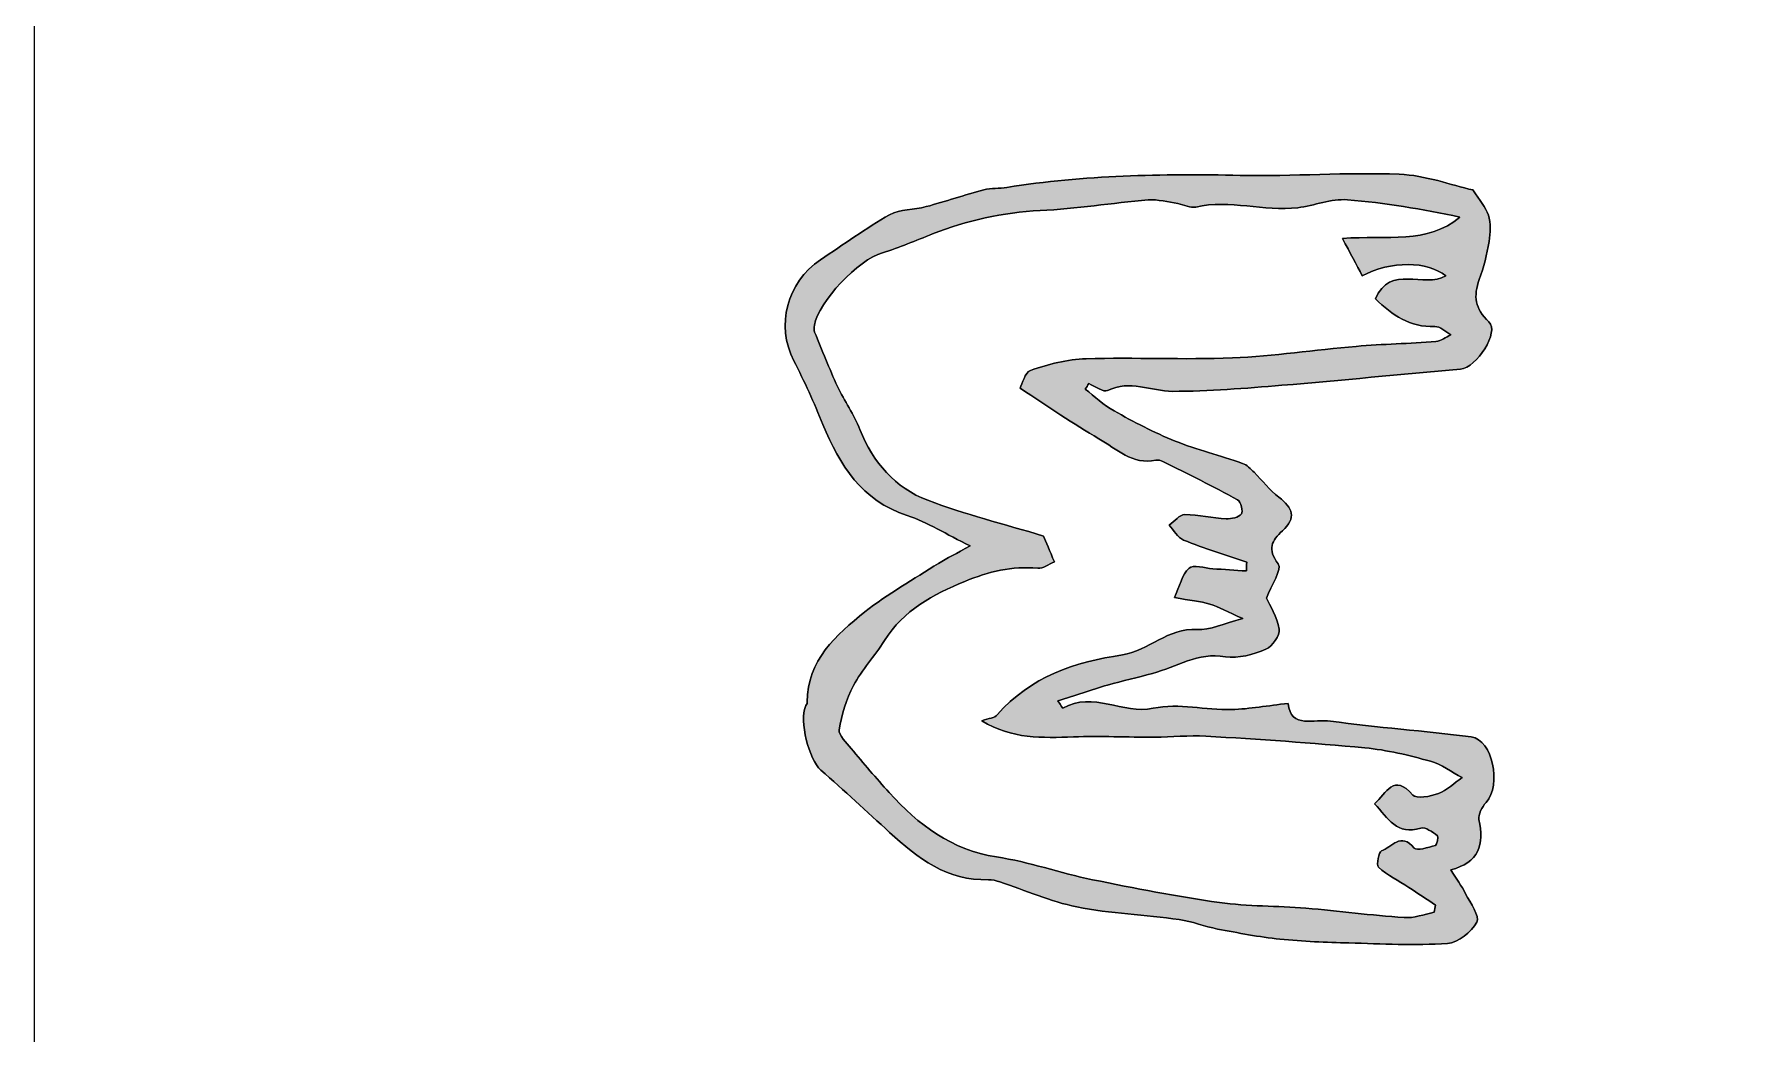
# Model space of a CAD drawing. Header units: inches. Extents: x 2.8 to 15.2, y 2.3 to 21.7.
# Drawn here: x 2.778 to 5.984, y 8.173 to 10.048 of the extents above; entities that cross this region are included whole.
import ezdxf

# ---------------------------------------------------------------- set-up
doc = ezdxf.new("R2010")
doc.units = ezdxf.units.IN
doc.header["$MEASUREMENT"] = 0
doc.layers.add('Layer 1', color=7, linetype='Continuous')

# ---------------------------------------------------------------- blocks, each defined once
blk = doc.blocks.new('block 2')
at = {"layer": 'Layer 1', "lineweight": 0}
blk.add_open_spline([(2.7778, 21.7431), (6.9259, 21.7431), (11.0741, 21.7431), (15.2222, 21.7431), (15.2222, 15.2477), (15.2222, 8.7523), (15.2222, 2.2569), (11.0741, 2.2569), (6.9259, 2.2569), (2.7778, 2.2569), (2.7778, 8.7523), (2.7778, 15.2477), (2.7778, 21.7431)], degree=3, knots=[0, 0, 0, 0, 1, 1, 1, 2, 2, 2, 3, 3, 3, 4, 4, 4, 4], dxfattribs=at)
blk = doc.blocks.new('block 19')
at = {"layer": 'Layer 1', "lineweight": 0}
blk.add_open_spline([(5.1309, 8.7926), (5.0933, 8.7883), (5.0591, 8.7821), (5.0248, 8.781), (4.9758, 8.7795), (4.9272, 8.7937), (4.8776, 8.7834), (4.8214, 8.7717), (4.7647, 8.8162), (4.7081, 8.7834), (4.7079, 8.7833), (4.7053, 8.7875), (4.6987, 8.7973), (4.7313, 8.8077), (4.7616, 8.818), (4.7923, 8.8269), (4.8201, 8.835), (4.8486, 8.8411), (4.8765, 8.8488), (4.9215, 8.8612), (4.9617, 8.8889), (5.0132, 8.8802), (5.0374, 8.8761), (5.0657, 8.8847), (5.0894, 8.8943), (5.1014, 8.8991), (5.1159, 8.9205), (5.1141, 8.9319), (5.1104, 8.9552), (5.0964, 8.9769), (5.0906, 8.99), (5.0996, 9.0143), (5.1197, 9.0447), (5.1125, 9.0542), (5.0913, 9.0821), (5.1, 9.098), (5.1204, 9.1164), (5.1473, 9.1406), (5.1394, 9.1595), (5.1137, 9.1793), (5.0964, 9.1926), (5.0829, 9.2107), (5.0672, 9.2261), (5.0607, 9.2325), (5.0536, 9.24), (5.0454, 9.2428), (5.0033, 9.2573), (4.9599, 9.2682), (4.9188, 9.2848), (4.8794, 9.3007), (4.8415, 9.3207), (4.8043, 9.3414), (4.7848, 9.3523), (4.7682, 9.3684), (4.7503, 9.3821), (4.7525, 9.3856), (4.7548, 9.3891), (4.757, 9.3926), (4.7689, 9.3878), (4.7847, 9.3756), (4.7922, 9.3794), (4.8341, 9.4008), (4.8737, 9.378), (4.914, 9.378), (4.9824, 9.3781), (5.051, 9.3837), (5.1193, 9.3894), (5.231, 9.3986), (5.3426, 9.4098), (5.4543, 9.4198), (5.4849, 9.4226), (5.5279, 9.4895), (5.5079, 9.5083), (5.4811, 9.5334), (5.4786, 9.5566), (5.4897, 9.5878), (5.4979, 9.6109), (5.5041, 9.6349), (5.5081, 9.659), (5.5108, 9.6751), (5.5113, 9.6931), (5.5068, 9.7085), (5.5024, 9.7234), (5.4903, 9.7361), (5.4778, 9.7558), (5.437, 9.765), (5.3886, 9.7834), (5.3396, 9.7853), (5.2403, 9.7892), (5.1406, 9.7811), (5.0411, 9.7832), (4.8944, 9.7863), (4.7484, 9.784), (4.6032, 9.7605), (4.5889, 9.7582), (4.5738, 9.7598), (4.56, 9.7562), (4.5237, 9.7465), (4.488, 9.7342), (4.4517, 9.7245), (4.429, 9.7184), (4.4027, 9.7202), (4.3832, 9.7093), (4.3384, 9.6842), (4.2966, 9.6535), (4.2537, 9.6249), (4.1899, 9.5824), (4.1693, 9.5013), (4.2034, 9.4355), (4.2235, 9.3966), (4.2411, 9.3563), (4.2579, 9.3159), (4.2896, 9.2392), (4.3306, 9.1733), (4.416, 9.145), (4.4542, 9.1323), (4.4892, 9.1101), (4.5343, 9.0879), (4.5084, 9.0738), (4.491, 9.0656), (4.4749, 9.0553), (4.4284, 9.0257), (4.3797, 8.9985), (4.3368, 8.9641), (4.2826, 8.9207), (4.2288, 8.874), (4.2286, 8.7946), (4.2286, 8.792), (4.2262, 8.7894), (4.225, 8.7867), (4.213, 8.761), (4.2322, 8.6866), (4.2539, 8.6676), (4.2975, 8.6292), (4.3404, 8.5898), (4.3832, 8.5504), (4.436, 8.5018), (4.4915, 8.4595), (4.5686, 8.4618), (4.5757, 8.462), (4.5832, 8.46), (4.59, 8.4577), (4.6381, 8.4419), (4.6852, 8.4206), (4.7345, 8.4108), (4.7976, 8.3983), (4.8627, 8.3958), (4.9267, 8.3871), (4.951, 8.3837), (4.9743, 8.374), (4.9985, 8.3693), (5.0373, 8.3619), (5.0764, 8.3544), (5.1157, 8.3503), (5.1586, 8.3459), (5.202, 8.3444), (5.2452, 8.3432), (5.3068, 8.3415), (5.3687, 8.3379), (5.4301, 8.3423), (5.45, 8.3437), (5.4751, 8.3636), (5.4851, 8.382), (5.491, 8.393), (5.473, 8.4178), (5.464, 8.4356), (5.4567, 8.4502), (5.4468, 8.4636), (5.4362, 8.4804), (5.4891, 8.4936), (5.4993, 8.5279), (5.4891, 8.5748), (5.4871, 8.5842), (5.4952, 8.5982), (5.5026, 8.6067), (5.5319, 8.6404), (5.515, 8.7241), (5.4745, 8.7296), (5.3867, 8.7414), (5.2981, 8.7469), (5.2105, 8.7595), (5.1811, 8.7637), (5.1358, 8.744), (5.1309, 8.7926)], degree=3, knots=[0, 0, 0, 0, 1, 1, 1, 2, 2, 2, 3, 3, 3, 4, 4, 4, 5, 5, 5, 6, 6, 6, 7, 7, 7, 8, 8, 8, 9, 9, 9, 10, 10, 10, 11, 11, 11, 12, 12, 12, 13, 13, 13, 14, 14, 14, 15, 15, 15, 16, 16, 16, 17, 17, 17, 18, 18, 18, 19, 19, 19, 20, 20, 20, 21, 21, 21, 22, 22, 22, 23, 23, 23, 24, 24, 24, 25, 25, 25, 26, 26, 26, 27, 27, 27, 28, 28, 28, 29, 29, 29, 30, 30, 30, 31, 31, 31, 32, 32, 32, 33, 33, 33, 34, 34, 34, 35, 35, 35, 36, 36, 36, 37, 37, 37, 38, 38, 38, 39, 39, 39, 40, 40, 40, 41, 41, 41, 42, 42, 42, 43, 43, 43, 44, 44, 44, 45, 45, 45, 46, 46, 46, 47, 47, 47, 48, 48, 48, 49, 49, 49, 50, 50, 50, 51, 51, 51, 52, 52, 52, 53, 53, 53, 54, 54, 54, 55, 55, 55, 56, 56, 56, 57, 57, 57, 58, 58, 58, 59, 59, 59, 60, 60, 60, 61, 61, 61, 61], dxfattribs=at)
blk = doc.blocks.new('block 84')
at = {"layer": 'Layer 1', "lineweight": 0}
blk.add_open_spline([(5.1309, 8.7926), (5.1358, 8.744), (5.1811, 8.7637), (5.2105, 8.7595), (5.2981, 8.7469), (5.3867, 8.7414), (5.4745, 8.7296), (5.515, 8.7241), (5.5319, 8.6404), (5.5026, 8.6067), (5.4952, 8.5982), (5.4871, 8.5842), (5.4891, 8.5748), (5.4993, 8.5279), (5.4891, 8.4936), (5.4362, 8.4804), (5.4468, 8.4636), (5.4567, 8.4502), (5.464, 8.4356), (5.473, 8.4178), (5.491, 8.393), (5.4851, 8.382), (5.4751, 8.3636), (5.45, 8.3437), (5.4301, 8.3423), (5.3687, 8.3379), (5.3068, 8.3415), (5.2452, 8.3432), (5.202, 8.3444), (5.1586, 8.3459), (5.1157, 8.3503), (5.0764, 8.3544), (5.0373, 8.3619), (4.9985, 8.3693), (4.9743, 8.374), (4.951, 8.3837), (4.9267, 8.3871), (4.8627, 8.3958), (4.7976, 8.3983), (4.7345, 8.4108), (4.6852, 8.4206), (4.6381, 8.4419), (4.59, 8.4577), (4.5832, 8.46), (4.5757, 8.462), (4.5686, 8.4618), (4.4915, 8.4595), (4.436, 8.5018), (4.3832, 8.5504), (4.3404, 8.5898), (4.2975, 8.6292), (4.2539, 8.6676), (4.2322, 8.6866), (4.213, 8.761), (4.225, 8.7867), (4.2262, 8.7894), (4.2286, 8.792), (4.2286, 8.7946), (4.2288, 8.874), (4.2826, 8.9207), (4.3368, 8.9641), (4.3797, 8.9985), (4.4284, 9.0257), (4.4749, 9.0553), (4.491, 9.0656), (4.5084, 9.0738), (4.5343, 9.0879), (4.4892, 9.1101), (4.4542, 9.1323), (4.416, 9.145), (4.3306, 9.1733), (4.2896, 9.2392), (4.2579, 9.3159), (4.2411, 9.3563), (4.2235, 9.3966), (4.2034, 9.4355), (4.1693, 9.5013), (4.1899, 9.5824), (4.2537, 9.6249), (4.2966, 9.6535), (4.3384, 9.6842), (4.3832, 9.7093), (4.4027, 9.7202), (4.429, 9.7184), (4.4517, 9.7245), (4.488, 9.7342), (4.5237, 9.7465), (4.56, 9.7562), (4.5738, 9.7598), (4.5889, 9.7582), (4.6032, 9.7605), (4.7484, 9.784), (4.8944, 9.7863), (5.0411, 9.7832), (5.1406, 9.7811), (5.2403, 9.7892), (5.3396, 9.7853), (5.3886, 9.7834), (5.437, 9.765), (5.4778, 9.7558), (5.4903, 9.7361), (5.5024, 9.7234), (5.5068, 9.7085), (5.5113, 9.6931), (5.5108, 9.6751), (5.5081, 9.659), (5.5041, 9.6349), (5.4979, 9.6109), (5.4897, 9.5878), (5.4786, 9.5566), (5.4811, 9.5334), (5.5079, 9.5083), (5.5279, 9.4895), (5.4849, 9.4226), (5.4543, 9.4198), (5.3426, 9.4098), (5.231, 9.3986), (5.1193, 9.3894), (5.051, 9.3837), (4.9824, 9.3781), (4.914, 9.378), (4.8737, 9.378), (4.8341, 9.4008), (4.7922, 9.3794), (4.7847, 9.3756), (4.7689, 9.3878), (4.757, 9.3926), (4.7548, 9.3891), (4.7525, 9.3856), (4.7503, 9.3821), (4.7682, 9.3684), (4.7848, 9.3523), (4.8043, 9.3414), (4.8415, 9.3207), (4.8794, 9.3007), (4.9188, 9.2848), (4.9599, 9.2682), (5.0033, 9.2573), (5.0454, 9.2428), (5.0536, 9.24), (5.0607, 9.2325), (5.0672, 9.2261), (5.0829, 9.2107), (5.0964, 9.1926), (5.1137, 9.1793), (5.1394, 9.1595), (5.1473, 9.1406), (5.1204, 9.1164), (5.1, 9.098), (5.0913, 9.0821), (5.1125, 9.0542), (5.1197, 9.0447), (5.0996, 9.0143), (5.0906, 8.99), (5.0964, 8.9769), (5.1104, 8.9552), (5.1141, 8.9319), (5.1159, 8.9205), (5.1014, 8.8991), (5.0894, 8.8943), (5.0657, 8.8847), (5.0374, 8.8761), (5.0132, 8.8802), (4.9617, 8.8889), (4.9215, 8.8612), (4.8765, 8.8488), (4.8486, 8.8411), (4.8201, 8.835), (4.7923, 8.8269), (4.7616, 8.818), (4.7313, 8.8077), (4.6987, 8.7973), (4.7053, 8.7875), (4.7079, 8.7833), (4.7081, 8.7834), (4.7647, 8.8162), (4.8214, 8.7717), (4.8776, 8.7834), (4.9272, 8.7937), (4.9758, 8.7795), (5.0248, 8.781), (5.0591, 8.7821), (5.0933, 8.7883), (5.1309, 8.7926)], degree=3, knots=[0, 0, 0, 0, 1, 1, 1, 2, 2, 2, 3, 3, 3, 4, 4, 4, 5, 5, 5, 6, 6, 6, 7, 7, 7, 8, 8, 8, 9, 9, 9, 10, 10, 10, 11, 11, 11, 12, 12, 12, 13, 13, 13, 14, 14, 14, 15, 15, 15, 16, 16, 16, 17, 17, 17, 18, 18, 18, 19, 19, 19, 20, 20, 20, 21, 21, 21, 22, 22, 22, 23, 23, 23, 24, 24, 24, 25, 25, 25, 26, 26, 26, 27, 27, 27, 28, 28, 28, 29, 29, 29, 30, 30, 30, 31, 31, 31, 32, 32, 32, 33, 33, 33, 34, 34, 34, 35, 35, 35, 36, 36, 36, 37, 37, 37, 38, 38, 38, 39, 39, 39, 40, 40, 40, 41, 41, 41, 42, 42, 42, 43, 43, 43, 44, 44, 44, 45, 45, 45, 46, 46, 46, 47, 47, 47, 48, 48, 48, 49, 49, 49, 50, 50, 50, 51, 51, 51, 52, 52, 52, 53, 53, 53, 54, 54, 54, 55, 55, 55, 56, 56, 56, 57, 57, 57, 58, 58, 58, 59, 59, 59, 60, 60, 60, 61, 61, 61, 61], dxfattribs=at)
blk = doc.blocks.new('block 85')
at = {"layer": 'Layer 1', "lineweight": 0}
blk.add_open_spline([(5.0527, 9.041), (5.0529, 9.0465), (5.0531, 9.0519), (5.0533, 9.0573), (5.0136, 9.0709), (4.9734, 9.0833), (4.9346, 9.099), (4.9236, 9.1034), (4.9167, 9.1175), (4.9079, 9.1272), (4.9176, 9.1341), (4.9274, 9.1467), (4.9372, 9.1467), (4.963, 9.1469), (4.9889, 9.1405), (5.0148, 9.1389), (5.0246, 9.1384), (5.0378, 9.1413), (5.0435, 9.1479), (5.047, 9.1519), (5.0423, 9.171), (5.0363, 9.1743), (4.9902, 9.1997), (4.943, 9.223), (4.8959, 9.2467), (4.8922, 9.2486), (4.887, 9.2495), (4.883, 9.2486), (4.8388, 9.2397), (4.8089, 9.2703), (4.7759, 9.2891), (4.7278, 9.3166), (4.6822, 9.3487), (4.6279, 9.3838), (4.6323, 9.3919), (4.6368, 9.4138), (4.6475, 9.4174), (4.681, 9.4287), (4.7167, 9.4381), (4.7519, 9.4392), (4.8434, 9.442), (4.9351, 9.437), (5.0265, 9.4408), (5.1041, 9.444), (5.1813, 9.4559), (5.2588, 9.4624), (5.3086, 9.4667), (5.3586, 9.4676), (5.4085, 9.4715), (5.418, 9.4722), (5.4271, 9.4798), (5.4363, 9.4842), (5.4263, 9.4896), (5.4161, 9.5), (5.4063, 9.4996), (5.3598, 9.4977), (5.3268, 9.5212), (5.2947, 9.5513), (5.3222, 9.6174), (5.3861, 9.5705), (5.4269, 9.5945), (5.3938, 9.6227), (5.3232, 9.6234), (5.2702, 9.5946), (5.2589, 9.6159), (5.2477, 9.6371), (5.233, 9.6648), (5.3171, 9.671), (5.3922, 9.6535), (5.4534, 9.705), (5.3827, 9.7198), (5.3128, 9.732), (5.2423, 9.7374), (5.2118, 9.7397), (5.1803, 9.7264), (5.149, 9.7226), (5.0854, 9.7148), (5.0219, 9.7384), (4.9578, 9.7238), (4.9476, 9.7215), (4.9354, 9.7284), (4.924, 9.7302), (4.9056, 9.7331), (4.8867, 9.7386), (4.8686, 9.7371), (4.8008, 9.7315), (4.7334, 9.7205), (4.6656, 9.7172), (4.5953, 9.7138), (4.5286, 9.6987), (4.4636, 9.6733), (4.4324, 9.6611), (4.4016, 9.6475), (4.3696, 9.6381), (4.3251, 9.625), (4.2491, 9.5462), (4.2422, 9.502), (4.2415, 9.4977), (4.2408, 9.4927), (4.2424, 9.4889), (4.2563, 9.4549), (4.2699, 9.4206), (4.2854, 9.3873), (4.2982, 9.3598), (4.3162, 9.3346), (4.3274, 9.3065), (4.3521, 9.2445), (4.3933, 9.1969), (4.4546, 9.1737), (4.5244, 9.1472), (4.5974, 9.1291), (4.6721, 9.1065), (4.6766, 9.0958), (4.6836, 9.0789), (4.6923, 9.058), (4.6815, 9.0536), (4.6708, 9.045), (4.6612, 9.046), (4.6129, 9.0511), (4.5688, 9.0396), (4.5244, 9.0214), (4.4644, 8.9968), (4.4095, 8.9674), (4.3735, 8.9104), (4.3552, 8.8815), (4.3312, 8.8559), (4.3152, 8.8259), (4.3017, 8.8005), (4.2932, 8.7715), (4.2886, 8.7431), (4.2869, 8.7328), (4.3019, 8.7188), (4.3109, 8.7079), (4.3342, 8.68), (4.3579, 8.6524), (4.3823, 8.6254), (4.4371, 8.5648), (4.4988, 8.5176), (4.5838, 8.5046), (4.6446, 8.4953), (4.7035, 8.4743), (4.764, 8.4618), (4.8429, 8.4455), (4.9222, 8.4302), (5.002, 8.419), (5.0556, 8.4115), (5.1104, 8.4128), (5.1645, 8.4083), (5.2259, 8.4033), (5.2871, 8.3949), (5.3486, 8.3907), (5.3671, 8.3894), (5.3862, 8.397), (5.405, 8.4006), (5.4059, 8.4052), (5.4067, 8.4098), (5.4076, 8.4143), (5.3908, 8.4253), (5.3741, 8.4364), (5.3573, 8.4473), (5.3382, 8.4597), (5.3175, 8.4703), (5.3007, 8.4853), (5.2963, 8.4892), (5.301, 8.5144), (5.306, 8.516), (5.325, 8.5221), (5.343, 8.5523), (5.3675, 8.521), (5.3719, 8.5154), (5.3941, 8.5223), (5.4074, 8.5261), (5.4104, 8.5269), (5.4135, 8.5428), (5.4113, 8.5444), (5.4019, 8.5511), (5.3885, 8.5613), (5.3803, 8.5587), (5.3353, 8.5443), (5.3183, 8.5771), (5.2934, 8.6044), (5.316, 8.6236), (5.3285, 8.6626), (5.3651, 8.6205), (5.3717, 8.613), (5.398, 8.618), (5.4129, 8.6236), (5.4291, 8.6297), (5.4427, 8.6432), (5.4574, 8.6534), (5.4377, 8.6639), (5.419, 8.6783), (5.398, 8.6841), (5.3577, 8.6953), (5.3165, 8.7052), (5.275, 8.7092), (5.1758, 8.7186), (5.0762, 8.7251), (4.9766, 8.7311), (4.9447, 8.733), (4.9125, 8.7293), (4.8804, 8.7292), (4.8296, 8.7291), (4.7787, 8.7315), (4.728, 8.7298), (4.67, 8.7278), (4.6127, 8.7253), (4.5564, 8.7598), (4.5694, 8.7647), (4.5802, 8.7654), (4.5851, 8.7711), (4.6473, 8.8426), (4.7308, 8.8703), (4.8199, 8.8835), (4.8698, 8.891), (4.9054, 8.9352), (4.9601, 8.9311), (4.9843, 8.9293), (5.0097, 8.9424), (5.0458, 8.9517), (5.0172, 8.9645), (5.0012, 8.9737), (4.984, 8.9789), (4.9661, 8.9843), (4.947, 8.9859), (4.9175, 8.991), (4.9273, 9.0124), (4.9318, 9.034), (4.945, 9.0463), (4.9527, 9.0536), (4.9742, 9.0461), (4.9895, 9.0452), (5.0106, 9.0438), (5.0316, 9.0424), (5.0527, 9.041)], degree=3, knots=[0, 0, 0, 0, 1, 1, 1, 2, 2, 2, 3, 3, 3, 4, 4, 4, 5, 5, 5, 6, 6, 6, 7, 7, 7, 8, 8, 8, 9, 9, 9, 10, 10, 10, 11, 11, 11, 12, 12, 12, 13, 13, 13, 14, 14, 14, 15, 15, 15, 16, 16, 16, 17, 17, 17, 18, 18, 18, 19, 19, 19, 20, 20, 20, 21, 21, 21, 22, 22, 22, 23, 23, 23, 24, 24, 24, 25, 25, 25, 26, 26, 26, 27, 27, 27, 28, 28, 28, 29, 29, 29, 30, 30, 30, 31, 31, 31, 32, 32, 32, 33, 33, 33, 34, 34, 34, 35, 35, 35, 36, 36, 36, 37, 37, 37, 38, 38, 38, 39, 39, 39, 40, 40, 40, 41, 41, 41, 42, 42, 42, 43, 43, 43, 44, 44, 44, 45, 45, 45, 46, 46, 46, 47, 47, 47, 48, 48, 48, 49, 49, 49, 50, 50, 50, 51, 51, 51, 52, 52, 52, 53, 53, 53, 54, 54, 54, 55, 55, 55, 56, 56, 56, 57, 57, 57, 58, 58, 58, 59, 59, 59, 60, 60, 60, 61, 61, 61, 62, 62, 62, 63, 63, 63, 64, 64, 64, 65, 65, 65, 66, 66, 66, 67, 67, 67, 68, 68, 68, 69, 69, 69, 70, 70, 70, 71, 71, 71, 72, 72, 72, 73, 73, 73, 74, 74, 74, 75, 75, 75, 76, 76, 76, 77, 77, 77, 78, 78, 78, 78], dxfattribs=at)
blk = doc.blocks.new('block 86')
at = {"layer": 'Layer 1', "true_color": 0xffffff}
h = blk.add_hatch(color=7, dxfattribs=at)
h.dxf.hatch_style = 2
edge = h.paths.add_edge_path()
edge.add_spline(control_points=[(5.1309, 8.7926), (5.1358, 8.744), (5.1811, 8.7637), (5.2105, 8.7595), (5.2981, 8.7469), (5.3867, 8.7414), (5.4745, 8.7296), (5.515, 8.7241), (5.5319, 8.6404), (5.5026, 8.6067), (5.4952, 8.5982), (5.4871, 8.5842), (5.4891, 8.5748), (5.4993, 8.5279), (5.4891, 8.4936), (5.4362, 8.4804), (5.4468, 8.4636), (5.4567, 8.4502), (5.464, 8.4356), (5.473, 8.4178), (5.491, 8.393), (5.4851, 8.382), (5.4751, 8.3636), (5.45, 8.3437), (5.4301, 8.3423), (5.3687, 8.3379), (5.3068, 8.3415), (5.2452, 8.3432), (5.202, 8.3444), (5.1586, 8.3459), (5.1157, 8.3503), (5.0764, 8.3544), (5.0373, 8.3619), (4.9985, 8.3693), (4.9743, 8.374), (4.951, 8.3837), (4.9267, 8.3871), (4.8627, 8.3958), (4.7976, 8.3983), (4.7345, 8.4108), (4.6852, 8.4206), (4.6381, 8.4419), (4.59, 8.4577), (4.5832, 8.46), (4.5757, 8.462), (4.5686, 8.4618), (4.4915, 8.4595), (4.436, 8.5018), (4.3832, 8.5504), (4.3404, 8.5898), (4.2975, 8.6292), (4.2539, 8.6676), (4.2322, 8.6866), (4.213, 8.761), (4.225, 8.7867), (4.2262, 8.7894), (4.2286, 8.792), (4.2286, 8.7946), (4.2288, 8.874), (4.2826, 8.9207), (4.3368, 8.9641), (4.3797, 8.9985), (4.4284, 9.0257), (4.4749, 9.0553), (4.491, 9.0656), (4.5084, 9.0738), (4.5343, 9.0879), (4.4892, 9.1101), (4.4542, 9.1323), (4.416, 9.145), (4.3306, 9.1733), (4.2896, 9.2392), (4.2579, 9.3159), (4.2411, 9.3563), (4.2235, 9.3966), (4.2034, 9.4355), (4.1693, 9.5013), (4.1899, 9.5824), (4.2537, 9.6249), (4.2966, 9.6535), (4.3384, 9.6842), (4.3832, 9.7093), (4.4027, 9.7202), (4.429, 9.7184), (4.4517, 9.7245), (4.488, 9.7342), (4.5237, 9.7465), (4.56, 9.7562), (4.5738, 9.7598), (4.5889, 9.7582), (4.6032, 9.7605), (4.7484, 9.784), (4.8944, 9.7863), (5.0411, 9.7832), (5.1406, 9.7811), (5.2403, 9.7892), (5.3396, 9.7853), (5.3886, 9.7834), (5.437, 9.765), (5.4778, 9.7558), (5.4903, 9.7361), (5.5024, 9.7234), (5.5068, 9.7085), (5.5113, 9.6931), (5.5108, 9.6751), (5.5081, 9.659), (5.5041, 9.6349), (5.4979, 9.6109), (5.4897, 9.5878), (5.4786, 9.5566), (5.4811, 9.5334), (5.5079, 9.5083), (5.5279, 9.4895), (5.4849, 9.4226), (5.4543, 9.4198), (5.3426, 9.4098), (5.231, 9.3986), (5.1193, 9.3894), (5.051, 9.3837), (4.9824, 9.3781), (4.914, 9.378), (4.8737, 9.378), (4.8341, 9.4008), (4.7922, 9.3794), (4.7847, 9.3756), (4.7689, 9.3878), (4.757, 9.3926), (4.7548, 9.3891), (4.7525, 9.3856), (4.7503, 9.3821), (4.7682, 9.3684), (4.7848, 9.3523), (4.8043, 9.3414), (4.8415, 9.3207), (4.8794, 9.3007), (4.9188, 9.2848), (4.9599, 9.2682), (5.0033, 9.2573), (5.0454, 9.2428), (5.0536, 9.24), (5.0607, 9.2325), (5.0672, 9.2261), (5.0829, 9.2107), (5.0964, 9.1926), (5.1137, 9.1793), (5.1394, 9.1595), (5.1473, 9.1406), (5.1204, 9.1164), (5.1, 9.098), (5.0913, 9.0821), (5.1125, 9.0542), (5.1197, 9.0447), (5.0996, 9.0143), (5.0906, 8.99), (5.0964, 8.9769), (5.1104, 8.9552), (5.1141, 8.9319), (5.1159, 8.9205), (5.1014, 8.8991), (5.0894, 8.8943), (5.0657, 8.8847), (5.0374, 8.8761), (5.0132, 8.8802), (4.9617, 8.8889), (4.9215, 8.8612), (4.8765, 8.8488), (4.8486, 8.8411), (4.8201, 8.835), (4.7923, 8.8269), (4.7616, 8.818), (4.7313, 8.8077), (4.6987, 8.7973), (4.7053, 8.7875), (4.7079, 8.7833), (4.7081, 8.7834), (4.7647, 8.8162), (4.8214, 8.7717), (4.8776, 8.7834), (4.9272, 8.7937), (4.9758, 8.7795), (5.0248, 8.781), (5.0591, 8.7821), (5.0933, 8.7883), (5.1309, 8.7926)], knot_values=[0, 0, 0, 0, 1, 1, 1, 2, 2, 2, 3, 3, 3, 4, 4, 4, 5, 5, 5, 6, 6, 6, 7, 7, 7, 8, 8, 8, 9, 9, 9, 10, 10, 10, 11, 11, 11, 12, 12, 12, 13, 13, 13, 14, 14, 14, 15, 15, 15, 16, 16, 16, 17, 17, 17, 18, 18, 18, 19, 19, 19, 20, 20, 20, 21, 21, 21, 22, 22, 22, 23, 23, 23, 24, 24, 24, 25, 25, 25, 26, 26, 26, 27, 27, 27, 28, 28, 28, 29, 29, 29, 30, 30, 30, 31, 31, 31, 32, 32, 32, 33, 33, 33, 34, 34, 34, 35, 35, 35, 36, 36, 36, 37, 37, 37, 38, 38, 38, 39, 39, 39, 40, 40, 40, 41, 41, 41, 42, 42, 42, 43, 43, 43, 44, 44, 44, 45, 45, 45, 46, 46, 46, 47, 47, 47, 48, 48, 48, 49, 49, 49, 50, 50, 50, 51, 51, 51, 52, 52, 52, 53, 53, 53, 54, 54, 54, 55, 55, 55, 56, 56, 56, 57, 57, 57, 58, 58, 58, 59, 59, 59, 60, 60, 60, 61, 61, 61, 61], degree=3, periodic=1)
edge = h.paths.add_edge_path()
edge.add_spline(control_points=[(5.0527, 9.041), (5.0529, 9.0465), (5.0531, 9.0519), (5.0533, 9.0573), (5.0136, 9.0709), (4.9734, 9.0833), (4.9346, 9.099), (4.9236, 9.1034), (4.9167, 9.1175), (4.9079, 9.1272), (4.9176, 9.1341), (4.9274, 9.1467), (4.9372, 9.1467), (4.963, 9.1469), (4.9889, 9.1405), (5.0148, 9.1389), (5.0246, 9.1384), (5.0378, 9.1413), (5.0435, 9.1479), (5.047, 9.1519), (5.0423, 9.171), (5.0363, 9.1743), (4.9902, 9.1997), (4.943, 9.223), (4.8959, 9.2467), (4.8922, 9.2486), (4.887, 9.2495), (4.883, 9.2486), (4.8388, 9.2397), (4.8089, 9.2703), (4.7759, 9.2891), (4.7278, 9.3166), (4.6822, 9.3487), (4.6279, 9.3838), (4.6323, 9.3919), (4.6368, 9.4138), (4.6475, 9.4174), (4.681, 9.4287), (4.7167, 9.4381), (4.7519, 9.4392), (4.8434, 9.442), (4.9351, 9.437), (5.0265, 9.4408), (5.1041, 9.444), (5.1813, 9.4559), (5.2588, 9.4624), (5.3086, 9.4667), (5.3586, 9.4676), (5.4085, 9.4715), (5.418, 9.4722), (5.4271, 9.4798), (5.4363, 9.4842), (5.4263, 9.4896), (5.4161, 9.5), (5.4063, 9.4996), (5.3598, 9.4977), (5.3268, 9.5212), (5.2947, 9.5513), (5.3222, 9.6174), (5.3861, 9.5705), (5.4269, 9.5945), (5.3938, 9.6227), (5.3232, 9.6234), (5.2702, 9.5946), (5.2589, 9.6159), (5.2477, 9.6371), (5.233, 9.6648), (5.3171, 9.671), (5.3922, 9.6535), (5.4534, 9.705), (5.3827, 9.7198), (5.3128, 9.732), (5.2423, 9.7374), (5.2118, 9.7397), (5.1803, 9.7264), (5.149, 9.7226), (5.0854, 9.7148), (5.0219, 9.7384), (4.9578, 9.7238), (4.9476, 9.7215), (4.9354, 9.7284), (4.924, 9.7302), (4.9056, 9.7331), (4.8867, 9.7386), (4.8686, 9.7371), (4.8008, 9.7315), (4.7334, 9.7205), (4.6656, 9.7172), (4.5953, 9.7138), (4.5286, 9.6987), (4.4636, 9.6733), (4.4324, 9.6611), (4.4016, 9.6475), (4.3696, 9.6381), (4.3251, 9.625), (4.2491, 9.5462), (4.2422, 9.502), (4.2415, 9.4977), (4.2408, 9.4927), (4.2424, 9.4889), (4.2563, 9.4549), (4.2699, 9.4206), (4.2854, 9.3873), (4.2982, 9.3598), (4.3162, 9.3346), (4.3274, 9.3065), (4.3521, 9.2445), (4.3933, 9.1969), (4.4546, 9.1737), (4.5244, 9.1472), (4.5974, 9.1291), (4.6721, 9.1065), (4.6766, 9.0958), (4.6836, 9.0789), (4.6923, 9.058), (4.6815, 9.0536), (4.6708, 9.045), (4.6612, 9.046), (4.6129, 9.0511), (4.5688, 9.0396), (4.5244, 9.0214), (4.4644, 8.9968), (4.4095, 8.9674), (4.3735, 8.9104), (4.3552, 8.8815), (4.3312, 8.8559), (4.3152, 8.8259), (4.3017, 8.8005), (4.2932, 8.7715), (4.2886, 8.7431), (4.2869, 8.7328), (4.3019, 8.7188), (4.3109, 8.7079), (4.3342, 8.68), (4.3579, 8.6524), (4.3823, 8.6254), (4.4371, 8.5648), (4.4988, 8.5176), (4.5838, 8.5046), (4.6446, 8.4953), (4.7035, 8.4743), (4.764, 8.4618), (4.8429, 8.4455), (4.9222, 8.4302), (5.002, 8.419), (5.0556, 8.4115), (5.1104, 8.4128), (5.1645, 8.4083), (5.2259, 8.4033), (5.2871, 8.3949), (5.3486, 8.3907), (5.3671, 8.3894), (5.3862, 8.397), (5.405, 8.4006), (5.4059, 8.4052), (5.4067, 8.4098), (5.4076, 8.4143), (5.3908, 8.4253), (5.3741, 8.4364), (5.3573, 8.4473), (5.3382, 8.4597), (5.3175, 8.4703), (5.3007, 8.4853), (5.2963, 8.4892), (5.301, 8.5144), (5.306, 8.516), (5.325, 8.5221), (5.343, 8.5523), (5.3675, 8.521), (5.3719, 8.5154), (5.3941, 8.5223), (5.4074, 8.5261), (5.4104, 8.5269), (5.4135, 8.5428), (5.4113, 8.5444), (5.4019, 8.5511), (5.3885, 8.5613), (5.3803, 8.5587), (5.3353, 8.5443), (5.3183, 8.5771), (5.2934, 8.6044), (5.316, 8.6236), (5.3285, 8.6626), (5.3651, 8.6205), (5.3717, 8.613), (5.398, 8.618), (5.4129, 8.6236), (5.4291, 8.6297), (5.4427, 8.6432), (5.4574, 8.6534), (5.4377, 8.6639), (5.419, 8.6783), (5.398, 8.6841), (5.3577, 8.6953), (5.3165, 8.7052), (5.275, 8.7092), (5.1758, 8.7186), (5.0762, 8.7251), (4.9766, 8.7311), (4.9447, 8.733), (4.9125, 8.7293), (4.8804, 8.7292), (4.8296, 8.7291), (4.7787, 8.7315), (4.728, 8.7298), (4.67, 8.7278), (4.6127, 8.7253), (4.5564, 8.7598), (4.5694, 8.7647), (4.5802, 8.7654), (4.5851, 8.7711), (4.6473, 8.8426), (4.7308, 8.8703), (4.8199, 8.8835), (4.8698, 8.891), (4.9054, 8.9352), (4.9601, 8.9311), (4.9843, 8.9293), (5.0097, 8.9424), (5.0458, 8.9517), (5.0172, 8.9645), (5.0012, 8.9737), (4.984, 8.9789), (4.9661, 8.9843), (4.947, 8.9859), (4.9175, 8.991), (4.9273, 9.0124), (4.9318, 9.034), (4.945, 9.0463), (4.9527, 9.0536), (4.9742, 9.0461), (4.9895, 9.0452), (5.0106, 9.0438), (5.0316, 9.0424), (5.0527, 9.041)], knot_values=[0, 0, 0, 0, 1, 1, 1, 2, 2, 2, 3, 3, 3, 4, 4, 4, 5, 5, 5, 6, 6, 6, 7, 7, 7, 8, 8, 8, 9, 9, 9, 10, 10, 10, 11, 11, 11, 12, 12, 12, 13, 13, 13, 14, 14, 14, 15, 15, 15, 16, 16, 16, 17, 17, 17, 18, 18, 18, 19, 19, 19, 20, 20, 20, 21, 21, 21, 22, 22, 22, 23, 23, 23, 24, 24, 24, 25, 25, 25, 26, 26, 26, 27, 27, 27, 28, 28, 28, 29, 29, 29, 30, 30, 30, 31, 31, 31, 32, 32, 32, 33, 33, 33, 34, 34, 34, 35, 35, 35, 36, 36, 36, 37, 37, 37, 38, 38, 38, 39, 39, 39, 40, 40, 40, 41, 41, 41, 42, 42, 42, 43, 43, 43, 44, 44, 44, 45, 45, 45, 46, 46, 46, 47, 47, 47, 48, 48, 48, 49, 49, 49, 50, 50, 50, 51, 51, 51, 52, 52, 52, 53, 53, 53, 54, 54, 54, 55, 55, 55, 56, 56, 56, 57, 57, 57, 58, 58, 58, 59, 59, 59, 60, 60, 60, 61, 61, 61, 62, 62, 62, 63, 63, 63, 64, 64, 64, 65, 65, 65, 66, 66, 66, 67, 67, 67, 68, 68, 68, 69, 69, 69, 70, 70, 70, 71, 71, 71, 72, 72, 72, 73, 73, 73, 74, 74, 74, 75, 75, 75, 76, 76, 76, 77, 77, 77, 78, 78, 78, 78], degree=3, periodic=1)
at = {"layer": 'Layer 1', "lineweight": 0}
for points, knots in [([(5.1309, 8.7926), (5.1358, 8.744), (5.1811, 8.7637), (5.2105, 8.7595), (5.2981, 8.7469), (5.3867, 8.7414), (5.4745, 8.7296), (5.515, 8.7241), (5.5319, 8.6404), (5.5026, 8.6067), (5.4952, 8.5982), (5.4871, 8.5842), (5.4891, 8.5748), (5.4993, 8.5279), (5.4891, 8.4936), (5.4362, 8.4804), (5.4468, 8.4636), (5.4567, 8.4502), (5.464, 8.4356), (5.473, 8.4178), (5.491, 8.393), (5.4851, 8.382), (5.4751, 8.3636), (5.45, 8.3437), (5.4301, 8.3423), (5.3687, 8.3379), (5.3068, 8.3415), (5.2452, 8.3432), (5.202, 8.3444), (5.1586, 8.3459), (5.1157, 8.3503), (5.0764, 8.3544), (5.0373, 8.3619), (4.9985, 8.3693), (4.9743, 8.374), (4.951, 8.3837), (4.9267, 8.3871), (4.8627, 8.3958), (4.7976, 8.3983), (4.7345, 8.4108), (4.6852, 8.4206), (4.6381, 8.4419), (4.59, 8.4577), (4.5832, 8.46), (4.5757, 8.462), (4.5686, 8.4618), (4.4915, 8.4595), (4.436, 8.5018), (4.3832, 8.5504), (4.3404, 8.5898), (4.2975, 8.6292), (4.2539, 8.6676), (4.2322, 8.6866), (4.213, 8.761), (4.225, 8.7867), (4.2262, 8.7894), (4.2286, 8.792), (4.2286, 8.7946), (4.2288, 8.874), (4.2826, 8.9207), (4.3368, 8.9641), (4.3797, 8.9985), (4.4284, 9.0257), (4.4749, 9.0553), (4.491, 9.0656), (4.5084, 9.0738), (4.5343, 9.0879), (4.4892, 9.1101), (4.4542, 9.1323), (4.416, 9.145), (4.3306, 9.1733), (4.2896, 9.2392), (4.2579, 9.3159), (4.2411, 9.3563), (4.2235, 9.3966), (4.2034, 9.4355), (4.1693, 9.5013), (4.1899, 9.5824), (4.2537, 9.6249), (4.2966, 9.6535), (4.3384, 9.6842), (4.3832, 9.7093), (4.4027, 9.7202), (4.429, 9.7184), (4.4517, 9.7245), (4.488, 9.7342), (4.5237, 9.7465), (4.56, 9.7562), (4.5738, 9.7598), (4.5889, 9.7582), (4.6032, 9.7605), (4.7484, 9.784), (4.8944, 9.7863), (5.0411, 9.7832), (5.1406, 9.7811), (5.2403, 9.7892), (5.3396, 9.7853), (5.3886, 9.7834), (5.437, 9.765), (5.4778, 9.7558), (5.4903, 9.7361), (5.5024, 9.7234), (5.5068, 9.7085), (5.5113, 9.6931), (5.5108, 9.6751), (5.5081, 9.659), (5.5041, 9.6349), (5.4979, 9.6109), (5.4897, 9.5878), (5.4786, 9.5566), (5.4811, 9.5334), (5.5079, 9.5083), (5.5279, 9.4895), (5.4849, 9.4226), (5.4543, 9.4198), (5.3426, 9.4098), (5.231, 9.3986), (5.1193, 9.3894), (5.051, 9.3837), (4.9824, 9.3781), (4.914, 9.378), (4.8737, 9.378), (4.8341, 9.4008), (4.7922, 9.3794), (4.7847, 9.3756), (4.7689, 9.3878), (4.757, 9.3926), (4.7548, 9.3891), (4.7525, 9.3856), (4.7503, 9.3821), (4.7682, 9.3684), (4.7848, 9.3523), (4.8043, 9.3414), (4.8415, 9.3207), (4.8794, 9.3007), (4.9188, 9.2848), (4.9599, 9.2682), (5.0033, 9.2573), (5.0454, 9.2428), (5.0536, 9.24), (5.0607, 9.2325), (5.0672, 9.2261), (5.0829, 9.2107), (5.0964, 9.1926), (5.1137, 9.1793), (5.1394, 9.1595), (5.1473, 9.1406), (5.1204, 9.1164), (5.1, 9.098), (5.0913, 9.0821), (5.1125, 9.0542), (5.1197, 9.0447), (5.0996, 9.0143), (5.0906, 8.99), (5.0964, 8.9769), (5.1104, 8.9552), (5.1141, 8.9319), (5.1159, 8.9205), (5.1014, 8.8991), (5.0894, 8.8943), (5.0657, 8.8847), (5.0374, 8.8761), (5.0132, 8.8802), (4.9617, 8.8889), (4.9215, 8.8612), (4.8765, 8.8488), (4.8486, 8.8411), (4.8201, 8.835), (4.7923, 8.8269), (4.7616, 8.818), (4.7313, 8.8077), (4.6987, 8.7973), (4.7053, 8.7875), (4.7079, 8.7833), (4.7081, 8.7834), (4.7647, 8.8162), (4.8214, 8.7717), (4.8776, 8.7834), (4.9272, 8.7937), (4.9758, 8.7795), (5.0248, 8.781), (5.0591, 8.7821), (5.0933, 8.7883), (5.1309, 8.7926)], [0, 0, 0, 0, 1, 1, 1, 2, 2, 2, 3, 3, 3, 4, 4, 4, 5, 5, 5, 6, 6, 6, 7, 7, 7, 8, 8, 8, 9, 9, 9, 10, 10, 10, 11, 11, 11, 12, 12, 12, 13, 13, 13, 14, 14, 14, 15, 15, 15, 16, 16, 16, 17, 17, 17, 18, 18, 18, 19, 19, 19, 20, 20, 20, 21, 21, 21, 22, 22, 22, 23, 23, 23, 24, 24, 24, 25, 25, 25, 26, 26, 26, 27, 27, 27, 28, 28, 28, 29, 29, 29, 30, 30, 30, 31, 31, 31, 32, 32, 32, 33, 33, 33, 34, 34, 34, 35, 35, 35, 36, 36, 36, 37, 37, 37, 38, 38, 38, 39, 39, 39, 40, 40, 40, 41, 41, 41, 42, 42, 42, 43, 43, 43, 44, 44, 44, 45, 45, 45, 46, 46, 46, 47, 47, 47, 48, 48, 48, 49, 49, 49, 50, 50, 50, 51, 51, 51, 52, 52, 52, 53, 53, 53, 54, 54, 54, 55, 55, 55, 56, 56, 56, 57, 57, 57, 58, 58, 58, 59, 59, 59, 60, 60, 60, 61, 61, 61, 61]), ([(5.0527, 9.041), (5.0529, 9.0465), (5.0531, 9.0519), (5.0533, 9.0573), (5.0136, 9.0709), (4.9734, 9.0833), (4.9346, 9.099), (4.9236, 9.1034), (4.9167, 9.1175), (4.9079, 9.1272), (4.9176, 9.1341), (4.9274, 9.1467), (4.9372, 9.1467), (4.963, 9.1469), (4.9889, 9.1405), (5.0148, 9.1389), (5.0246, 9.1384), (5.0378, 9.1413), (5.0435, 9.1479), (5.047, 9.1519), (5.0423, 9.171), (5.0363, 9.1743), (4.9902, 9.1997), (4.943, 9.223), (4.8959, 9.2467), (4.8922, 9.2486), (4.887, 9.2495), (4.883, 9.2486), (4.8388, 9.2397), (4.8089, 9.2703), (4.7759, 9.2891), (4.7278, 9.3166), (4.6822, 9.3487), (4.6279, 9.3838), (4.6323, 9.3919), (4.6368, 9.4138), (4.6475, 9.4174), (4.681, 9.4287), (4.7167, 9.4381), (4.7519, 9.4392), (4.8434, 9.442), (4.9351, 9.437), (5.0265, 9.4408), (5.1041, 9.444), (5.1813, 9.4559), (5.2588, 9.4624), (5.3086, 9.4667), (5.3586, 9.4676), (5.4085, 9.4715), (5.418, 9.4722), (5.4271, 9.4798), (5.4363, 9.4842), (5.4263, 9.4896), (5.4161, 9.5), (5.4063, 9.4996), (5.3598, 9.4977), (5.3268, 9.5212), (5.2947, 9.5513), (5.3222, 9.6174), (5.3861, 9.5705), (5.4269, 9.5945), (5.3938, 9.6227), (5.3232, 9.6234), (5.2702, 9.5946), (5.2589, 9.6159), (5.2477, 9.6371), (5.233, 9.6648), (5.3171, 9.671), (5.3922, 9.6535), (5.4534, 9.705), (5.3827, 9.7198), (5.3128, 9.732), (5.2423, 9.7374), (5.2118, 9.7397), (5.1803, 9.7264), (5.149, 9.7226), (5.0854, 9.7148), (5.0219, 9.7384), (4.9578, 9.7238), (4.9476, 9.7215), (4.9354, 9.7284), (4.924, 9.7302), (4.9056, 9.7331), (4.8867, 9.7386), (4.8686, 9.7371), (4.8008, 9.7315), (4.7334, 9.7205), (4.6656, 9.7172), (4.5953, 9.7138), (4.5286, 9.6987), (4.4636, 9.6733), (4.4324, 9.6611), (4.4016, 9.6475), (4.3696, 9.6381), (4.3251, 9.625), (4.2491, 9.5462), (4.2422, 9.502), (4.2415, 9.4977), (4.2408, 9.4927), (4.2424, 9.4889), (4.2563, 9.4549), (4.2699, 9.4206), (4.2854, 9.3873), (4.2982, 9.3598), (4.3162, 9.3346), (4.3274, 9.3065), (4.3521, 9.2445), (4.3933, 9.1969), (4.4546, 9.1737), (4.5244, 9.1472), (4.5974, 9.1291), (4.6721, 9.1065), (4.6766, 9.0958), (4.6836, 9.0789), (4.6923, 9.058), (4.6815, 9.0536), (4.6708, 9.045), (4.6612, 9.046), (4.6129, 9.0511), (4.5688, 9.0396), (4.5244, 9.0214), (4.4644, 8.9968), (4.4095, 8.9674), (4.3735, 8.9104), (4.3552, 8.8815), (4.3312, 8.8559), (4.3152, 8.8259), (4.3017, 8.8005), (4.2932, 8.7715), (4.2886, 8.7431), (4.2869, 8.7328), (4.3019, 8.7188), (4.3109, 8.7079), (4.3342, 8.68), (4.3579, 8.6524), (4.3823, 8.6254), (4.4371, 8.5648), (4.4988, 8.5176), (4.5838, 8.5046), (4.6446, 8.4953), (4.7035, 8.4743), (4.764, 8.4618), (4.8429, 8.4455), (4.9222, 8.4302), (5.002, 8.419), (5.0556, 8.4115), (5.1104, 8.4128), (5.1645, 8.4083), (5.2259, 8.4033), (5.2871, 8.3949), (5.3486, 8.3907), (5.3671, 8.3894), (5.3862, 8.397), (5.405, 8.4006), (5.4059, 8.4052), (5.4067, 8.4098), (5.4076, 8.4143), (5.3908, 8.4253), (5.3741, 8.4364), (5.3573, 8.4473), (5.3382, 8.4597), (5.3175, 8.4703), (5.3007, 8.4853), (5.2963, 8.4892), (5.301, 8.5144), (5.306, 8.516), (5.325, 8.5221), (5.343, 8.5523), (5.3675, 8.521), (5.3719, 8.5154), (5.3941, 8.5223), (5.4074, 8.5261), (5.4104, 8.5269), (5.4135, 8.5428), (5.4113, 8.5444), (5.4019, 8.5511), (5.3885, 8.5613), (5.3803, 8.5587), (5.3353, 8.5443), (5.3183, 8.5771), (5.2934, 8.6044), (5.316, 8.6236), (5.3285, 8.6626), (5.3651, 8.6205), (5.3717, 8.613), (5.398, 8.618), (5.4129, 8.6236), (5.4291, 8.6297), (5.4427, 8.6432), (5.4574, 8.6534), (5.4377, 8.6639), (5.419, 8.6783), (5.398, 8.6841), (5.3577, 8.6953), (5.3165, 8.7052), (5.275, 8.7092), (5.1758, 8.7186), (5.0762, 8.7251), (4.9766, 8.7311), (4.9447, 8.733), (4.9125, 8.7293), (4.8804, 8.7292), (4.8296, 8.7291), (4.7787, 8.7315), (4.728, 8.7298), (4.67, 8.7278), (4.6127, 8.7253), (4.5564, 8.7598), (4.5694, 8.7647), (4.5802, 8.7654), (4.5851, 8.7711), (4.6473, 8.8426), (4.7308, 8.8703), (4.8199, 8.8835), (4.8698, 8.891), (4.9054, 8.9352), (4.9601, 8.9311), (4.9843, 8.9293), (5.0097, 8.9424), (5.0458, 8.9517), (5.0172, 8.9645), (5.0012, 8.9737), (4.984, 8.9789), (4.9661, 8.9843), (4.947, 8.9859), (4.9175, 8.991), (4.9273, 9.0124), (4.9318, 9.034), (4.945, 9.0463), (4.9527, 9.0536), (4.9742, 9.0461), (4.9895, 9.0452), (5.0106, 9.0438), (5.0316, 9.0424), (5.0527, 9.041)], [0, 0, 0, 0, 1, 1, 1, 2, 2, 2, 3, 3, 3, 4, 4, 4, 5, 5, 5, 6, 6, 6, 7, 7, 7, 8, 8, 8, 9, 9, 9, 10, 10, 10, 11, 11, 11, 12, 12, 12, 13, 13, 13, 14, 14, 14, 15, 15, 15, 16, 16, 16, 17, 17, 17, 18, 18, 18, 19, 19, 19, 20, 20, 20, 21, 21, 21, 22, 22, 22, 23, 23, 23, 24, 24, 24, 25, 25, 25, 26, 26, 26, 27, 27, 27, 28, 28, 28, 29, 29, 29, 30, 30, 30, 31, 31, 31, 32, 32, 32, 33, 33, 33, 34, 34, 34, 35, 35, 35, 36, 36, 36, 37, 37, 37, 38, 38, 38, 39, 39, 39, 40, 40, 40, 41, 41, 41, 42, 42, 42, 43, 43, 43, 44, 44, 44, 45, 45, 45, 46, 46, 46, 47, 47, 47, 48, 48, 48, 49, 49, 49, 50, 50, 50, 51, 51, 51, 52, 52, 52, 53, 53, 53, 54, 54, 54, 55, 55, 55, 56, 56, 56, 57, 57, 57, 58, 58, 58, 59, 59, 59, 60, 60, 60, 61, 61, 61, 62, 62, 62, 63, 63, 63, 64, 64, 64, 65, 65, 65, 66, 66, 66, 67, 67, 67, 68, 68, 68, 69, 69, 69, 70, 70, 70, 71, 71, 71, 72, 72, 72, 73, 73, 73, 74, 74, 74, 75, 75, 75, 76, 76, 76, 77, 77, 77, 78, 78, 78, 78])]:
    blk.add_open_spline(points, degree=3, knots=knots, dxfattribs=at)
blk = doc.blocks.new('block 155')
at = {"layer": 'Layer 1', "lineweight": 0}
blk.add_open_spline([(5.0527, 9.041), (5.0316, 9.0424), (5.0106, 9.0438), (4.9895, 9.0452), (4.9742, 9.0461), (4.9527, 9.0536), (4.945, 9.0463), (4.9318, 9.034), (4.9273, 9.0124), (4.9175, 8.991), (4.947, 8.9859), (4.9661, 8.9843), (4.984, 8.9789), (5.0012, 8.9737), (5.0172, 8.9645), (5.0458, 8.9517), (5.0097, 8.9424), (4.9843, 8.9293), (4.9601, 8.9311), (4.9054, 8.9352), (4.8698, 8.891), (4.8199, 8.8835), (4.7308, 8.8703), (4.6473, 8.8426), (4.5851, 8.7711), (4.5802, 8.7654), (4.5694, 8.7647), (4.5564, 8.7598), (4.6127, 8.7253), (4.67, 8.7278), (4.728, 8.7298), (4.7787, 8.7315), (4.8296, 8.7291), (4.8804, 8.7292), (4.9125, 8.7293), (4.9447, 8.733), (4.9766, 8.7311), (5.0762, 8.7251), (5.1758, 8.7186), (5.275, 8.7092), (5.3165, 8.7052), (5.3577, 8.6953), (5.398, 8.6841), (5.419, 8.6783), (5.4377, 8.6639), (5.4574, 8.6534), (5.4427, 8.6432), (5.4291, 8.6297), (5.4129, 8.6236), (5.398, 8.618), (5.3717, 8.613), (5.3651, 8.6205), (5.3285, 8.6626), (5.316, 8.6236), (5.2934, 8.6044), (5.3183, 8.5771), (5.3353, 8.5443), (5.3803, 8.5587), (5.3885, 8.5613), (5.4019, 8.5511), (5.4113, 8.5444), (5.4135, 8.5428), (5.4104, 8.5269), (5.4074, 8.5261), (5.3941, 8.5223), (5.3719, 8.5154), (5.3675, 8.521), (5.343, 8.5523), (5.325, 8.5221), (5.306, 8.516), (5.301, 8.5144), (5.2963, 8.4892), (5.3007, 8.4853), (5.3175, 8.4703), (5.3382, 8.4597), (5.3573, 8.4473), (5.3741, 8.4364), (5.3908, 8.4253), (5.4076, 8.4143), (5.4067, 8.4098), (5.4059, 8.4052), (5.405, 8.4006), (5.3862, 8.397), (5.3671, 8.3894), (5.3486, 8.3907), (5.2871, 8.3949), (5.2259, 8.4033), (5.1645, 8.4083), (5.1104, 8.4128), (5.0556, 8.4115), (5.002, 8.419), (4.9222, 8.4302), (4.8429, 8.4455), (4.764, 8.4618), (4.7035, 8.4743), (4.6446, 8.4953), (4.5838, 8.5046), (4.4988, 8.5176), (4.4371, 8.5648), (4.3823, 8.6254), (4.3579, 8.6524), (4.3342, 8.68), (4.3109, 8.7079), (4.3019, 8.7188), (4.2869, 8.7328), (4.2886, 8.7431), (4.2932, 8.7715), (4.3017, 8.8005), (4.3152, 8.8259), (4.3312, 8.8559), (4.3552, 8.8815), (4.3735, 8.9104), (4.4095, 8.9674), (4.4644, 8.9968), (4.5244, 9.0214), (4.5688, 9.0396), (4.6129, 9.0511), (4.6612, 9.046), (4.6708, 9.045), (4.6815, 9.0536), (4.6923, 9.058), (4.6836, 9.0789), (4.6766, 9.0958), (4.6721, 9.1065), (4.5974, 9.1291), (4.5244, 9.1472), (4.4546, 9.1737), (4.3933, 9.1969), (4.3521, 9.2445), (4.3274, 9.3065), (4.3162, 9.3346), (4.2982, 9.3598), (4.2854, 9.3873), (4.2699, 9.4206), (4.2563, 9.4549), (4.2424, 9.4889), (4.2408, 9.4927), (4.2415, 9.4977), (4.2422, 9.502), (4.2491, 9.5462), (4.3251, 9.625), (4.3696, 9.6381), (4.4016, 9.6475), (4.4324, 9.6611), (4.4636, 9.6733), (4.5286, 9.6987), (4.5953, 9.7138), (4.6656, 9.7172), (4.7334, 9.7205), (4.8008, 9.7315), (4.8686, 9.7371), (4.8867, 9.7386), (4.9056, 9.7331), (4.924, 9.7302), (4.9354, 9.7284), (4.9476, 9.7215), (4.9578, 9.7238), (5.0219, 9.7384), (5.0854, 9.7148), (5.149, 9.7226), (5.1803, 9.7264), (5.2118, 9.7397), (5.2423, 9.7374), (5.3128, 9.732), (5.3827, 9.7198), (5.4534, 9.705), (5.3922, 9.6535), (5.3171, 9.671), (5.233, 9.6648), (5.2477, 9.6371), (5.2589, 9.6159), (5.2702, 9.5946), (5.3232, 9.6234), (5.3938, 9.6227), (5.4269, 9.5945), (5.3861, 9.5705), (5.3222, 9.6174), (5.2947, 9.5513), (5.3268, 9.5212), (5.3598, 9.4977), (5.4063, 9.4996), (5.4161, 9.5), (5.4263, 9.4896), (5.4363, 9.4842), (5.4271, 9.4798), (5.418, 9.4722), (5.4085, 9.4715), (5.3586, 9.4676), (5.3086, 9.4667), (5.2588, 9.4624), (5.1813, 9.4559), (5.1041, 9.444), (5.0265, 9.4408), (4.9351, 9.437), (4.8434, 9.442), (4.7519, 9.4392), (4.7167, 9.4381), (4.681, 9.4287), (4.6475, 9.4174), (4.6368, 9.4138), (4.6323, 9.3919), (4.6279, 9.3838), (4.6822, 9.3487), (4.7278, 9.3166), (4.7759, 9.2891), (4.8089, 9.2703), (4.8388, 9.2397), (4.883, 9.2486), (4.887, 9.2495), (4.8922, 9.2486), (4.8959, 9.2467), (4.943, 9.223), (4.9902, 9.1997), (5.0363, 9.1743), (5.0423, 9.171), (5.047, 9.1519), (5.0435, 9.1479), (5.0378, 9.1413), (5.0246, 9.1384), (5.0148, 9.1389), (4.9889, 9.1405), (4.963, 9.1469), (4.9372, 9.1467), (4.9274, 9.1467), (4.9176, 9.1341), (4.9079, 9.1272), (4.9167, 9.1175), (4.9236, 9.1034), (4.9346, 9.099), (4.9734, 9.0833), (5.0136, 9.0709), (5.0533, 9.0573), (5.0531, 9.0519), (5.0529, 9.0465), (5.0527, 9.041)], degree=3, knots=[0, 0, 0, 0, 1, 1, 1, 2, 2, 2, 3, 3, 3, 4, 4, 4, 5, 5, 5, 6, 6, 6, 7, 7, 7, 8, 8, 8, 9, 9, 9, 10, 10, 10, 11, 11, 11, 12, 12, 12, 13, 13, 13, 14, 14, 14, 15, 15, 15, 16, 16, 16, 17, 17, 17, 18, 18, 18, 19, 19, 19, 20, 20, 20, 21, 21, 21, 22, 22, 22, 23, 23, 23, 24, 24, 24, 25, 25, 25, 26, 26, 26, 27, 27, 27, 28, 28, 28, 29, 29, 29, 30, 30, 30, 31, 31, 31, 32, 32, 32, 33, 33, 33, 34, 34, 34, 35, 35, 35, 36, 36, 36, 37, 37, 37, 38, 38, 38, 39, 39, 39, 40, 40, 40, 41, 41, 41, 42, 42, 42, 43, 43, 43, 44, 44, 44, 45, 45, 45, 46, 46, 46, 47, 47, 47, 48, 48, 48, 49, 49, 49, 50, 50, 50, 51, 51, 51, 52, 52, 52, 53, 53, 53, 54, 54, 54, 55, 55, 55, 56, 56, 56, 57, 57, 57, 58, 58, 58, 59, 59, 59, 60, 60, 60, 61, 61, 61, 62, 62, 62, 63, 63, 63, 64, 64, 64, 65, 65, 65, 66, 66, 66, 67, 67, 67, 68, 68, 68, 69, 69, 69, 70, 70, 70, 71, 71, 71, 72, 72, 72, 73, 73, 73, 74, 74, 74, 75, 75, 75, 76, 76, 76, 77, 77, 77, 78, 78, 78, 78], dxfattribs=at)

msp = doc.modelspace()

# ---------------------------------------------------------------- block references
at = {"layer": 'Layer 1'}
for name in ['block 2', 'block 19', 'block 84', 'block 86', 'block 85', 'block 155']:
    msp.add_blockref(name, (0, 0), dxfattribs=at)

doc.saveas('drawing.dxf')
